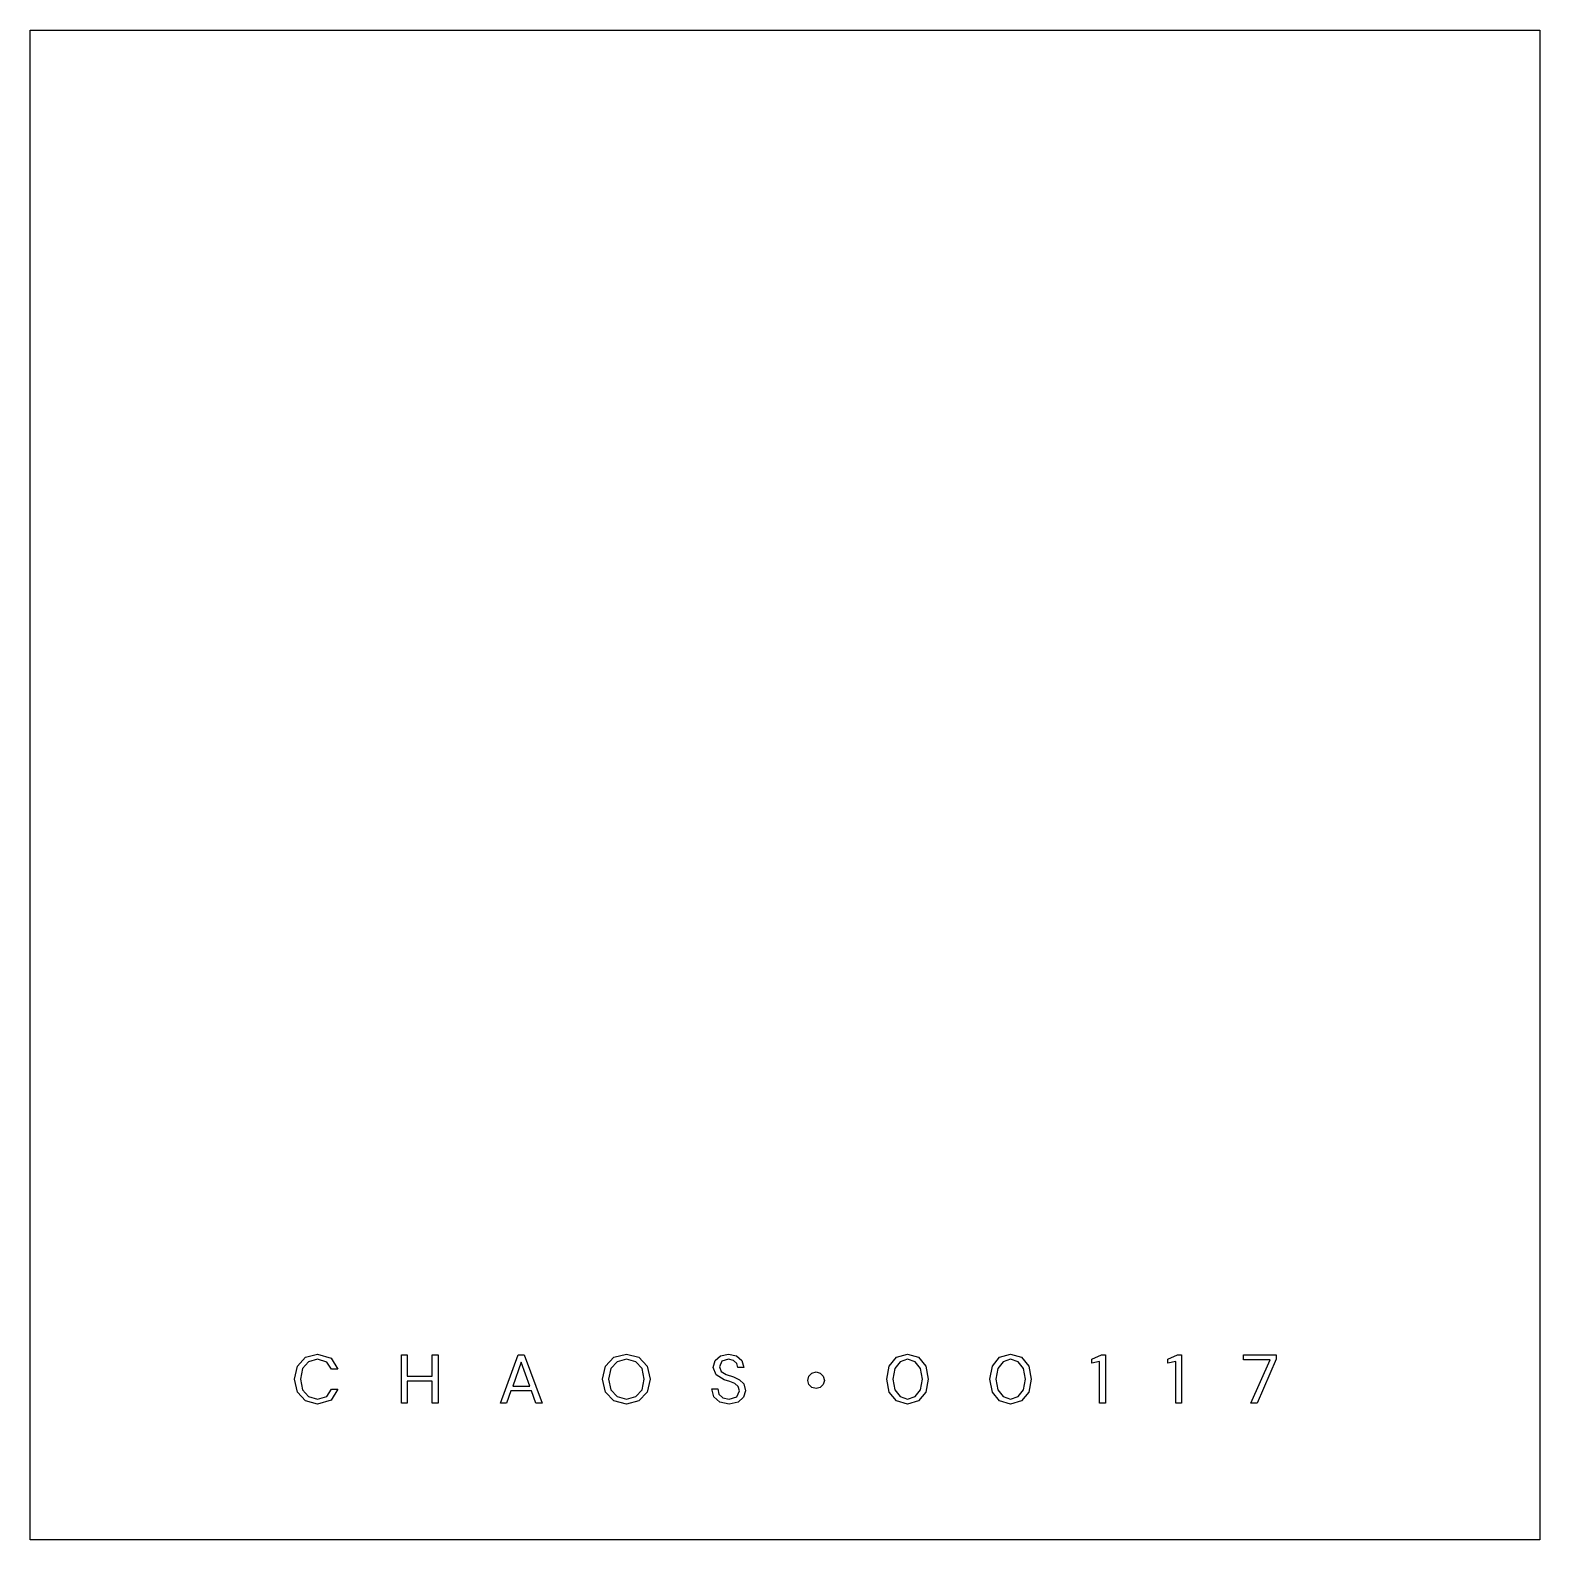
# Model space of a CAD drawing. Extents: x 0 to 92.4, y 0.2 to 92.6.
import ezdxf

# ---------------------------------------------------------------- set-up
doc = ezdxf.new("R2010")
doc.units = 0

msp = doc.modelspace()

# ---------------------------------------------------------------- linework, layer by layer
at = {"layer": 'Layer 1', "color": 7}
for points in [[(0, 92.6042), (92.427836, 92.6042), (92.427836, 0.176364), (0, 0.176364), (0, 92.6042)], [(0, 92.6042), (92.427836, 92.6042), (92.427836, 0.176364), (0, 0.176364), (0, 92.6042)], [(17.59825, 8.483031), (16.848596, 8.675956), (16.358014, 9.210635), (16.187138, 10.009898), (16.358014, 10.809161), (16.848596, 11.349352), (17.59825, 11.542277), (18.425073, 11.299742), (18.832973, 10.621747), (18.44161, 10.621747), (18.166002, 11.06272), (17.59825, 11.228084), (17.047034, 11.079256), (16.67772, 10.660332), (16.55094, 10.009898), (16.67772, 9.353951), (17.047034, 8.94054), (17.59825, 8.797224), (18.166002, 8.957076), (18.44161, 9.392536), (18.832973, 9.392536), (18.425073, 8.720053), (17.59825, 8.483031), (17.59825, 8.483031)], [(22.725393, 8.53264), (22.725393, 11.492668), (23.078171, 11.492668), (23.078171, 10.186287), (24.616063, 10.186287), (24.616063, 11.492668), (24.96884, 11.492668), (24.96884, 8.53264), (24.616063, 8.53264), (24.616063, 9.894143), (23.078171, 9.894143), (23.078171, 8.53264), (22.725393, 8.53264)], [(28.78718, 8.53264), (29.878587, 11.492668), (30.253413, 11.492668), (31.339308, 8.53264), (30.964481, 8.53264), (30.694386, 9.293318), (29.432102, 9.293318), (29.162006, 8.53264), (28.78718, 8.53264)], [(36.505359, 8.483031), (35.739169, 8.675956), (35.226539, 9.210635), (35.044638, 10.009898), (35.226539, 10.809161), (35.739169, 11.349352), (36.505359, 11.542277), (37.266037, 11.349352), (37.778667, 10.809161), (37.960568, 10.009898), (37.778667, 9.210635), (37.266037, 8.675956), (36.505359, 8.483031), (36.505359, 8.483031)], [(36.505359, 8.797224), (37.073111, 8.94054), (37.458962, 9.353951), (37.596766, 10.009898), (37.458962, 10.660332), (37.073111, 11.079256), (36.505359, 11.228084), (35.932095, 11.079256), (35.546244, 10.660332), (35.40844, 10.009898), (35.546244, 9.353951), (35.932095, 8.94054), (36.505359, 8.797224), (36.505359, 8.797224)], [(42.795672, 8.483031), (42.22792, 8.598786), (41.853093, 8.929515), (41.726313, 9.420097), (42.095628, 9.420097), (42.172798, 9.100392), (42.409821, 8.868882), (42.795672, 8.780687), (43.258693, 8.924003), (43.424057, 9.287805), (43.346887, 9.568925), (43.142937, 9.745314), (42.845281, 9.86107), (42.498015, 9.976825), (41.990897, 10.268969), (41.825532, 10.73199), (41.935775, 11.150914), (42.260992, 11.437546), (42.757087, 11.542277), (43.247668, 11.437546), (43.572886, 11.145402), (43.694153, 10.720966), (43.324839, 10.720966), (43.258693, 10.963501), (43.065767, 11.161939), (42.746062, 11.239109), (42.349187, 11.117841), (42.194847, 10.765063), (42.299578, 10.472919), (42.602746, 10.307554), (43.054743, 10.158726), (43.42957, 9.976825), (43.694153, 9.717754), (43.793372, 9.304342), (43.683129, 8.907467), (43.346887, 8.598786), (42.795672, 8.483031), (42.795672, 8.483031)], [(53.720734, 8.483031), (53.042738, 8.675956), (52.601766, 9.210635), (52.452938, 10.009898), (52.601766, 10.809161), (53.042738, 11.349352), (53.720734, 11.542277), (54.393217, 11.349352), (54.828677, 10.809161), (54.983017, 10.009898), (54.828677, 9.210635), (54.393217, 8.675956), (53.720734, 8.483031), (53.720734, 8.483031)], [(53.720734, 8.797224), (54.183755, 8.94054), (54.50346, 9.353951), (54.624727, 10.009898), (54.50346, 10.660332), (54.183755, 11.079256), (53.720734, 11.228084), (53.257712, 11.079256), (52.932495, 10.660332), (52.81674, 10.009898), (52.932495, 9.353951), (53.257712, 8.94054), (53.720734, 8.797224), (53.720734, 8.797224)], [(60.029134, 8.483031), (59.351138, 8.675956), (58.910166, 9.210635), (58.761338, 10.009898), (58.910166, 10.809161), (59.351138, 11.349352), (60.029134, 11.542277), (60.701617, 11.349352), (61.137077, 10.809161), (61.291417, 10.009898), (61.137077, 9.210635), (60.701617, 8.675956), (60.029134, 8.483031), (60.029134, 8.483031)], [(60.029134, 8.797224), (60.492155, 8.94054), (60.81186, 9.353951), (60.933127, 10.009898), (60.81186, 10.660332), (60.492155, 11.079256), (60.029134, 11.228084), (59.566112, 11.079256), (59.240895, 10.660332), (59.12514, 10.009898), (59.240895, 9.353951), (59.566112, 8.94054), (60.029134, 8.797224), (60.029134, 8.797224)], [(65.477237, 8.53264), (65.477237, 11.095793), (64.99768, 10.991062), (64.99768, 11.233597), (65.592992, 11.492668), (65.835527, 11.492668), (65.835527, 8.53264), (65.477237, 8.53264)], [(70.133537, 8.53264), (70.133537, 11.095793), (69.65398, 10.991062), (69.65398, 11.233597), (70.249292, 11.492668), (70.491827, 11.492668), (70.491827, 8.53264), (70.133537, 8.53264)], [(74.740628, 8.53264), (75.914717, 11.189499), (74.294143, 11.189499), (74.294143, 11.492668), (76.278519, 11.492668), (76.278519, 11.228084), (75.120967, 8.53264), (74.740628, 8.53264)], [(29.542345, 9.57995), (30.589655, 9.57995), (30.066, 11.046183), (29.542345, 9.57995)], [(48.116665, 9.431121), (47.863106, 9.497267), (47.675693, 9.684681), (47.609547, 9.93824), (47.675693, 10.197311), (47.863106, 10.384725), (48.116665, 10.45087), (48.375737, 10.384725), (48.557638, 10.197311), (48.623784, 9.93824), (48.557638, 9.684681), (48.375737, 9.497267), (48.116665, 9.431121), (48.116665, 9.431121)]]:
    msp.add_lwpolyline(points, close=True, dxfattribs=at)

doc.saveas('drawing.dxf')
